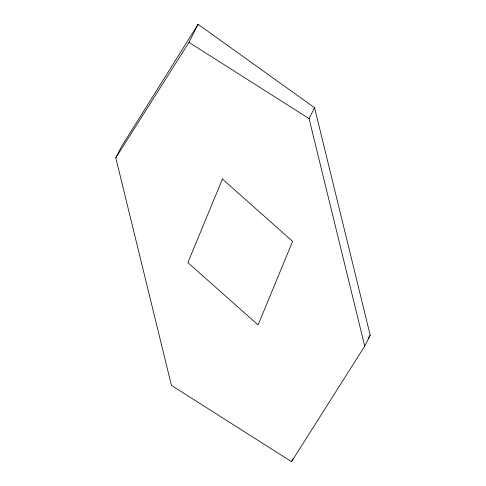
<?xml version="1.0" encoding="UTF-8"?>
<svg xmlns="http://www.w3.org/2000/svg" width="486" height="486" viewBox="0 0 486 486"><rect width="100%" height="100%" fill="white"/><g stroke="black" fill="none" stroke-linecap="round" stroke-linejoin="round"><path stroke-width="0.73" d="M115.79 157.847L121.287 146.924L198.069 24.3L314.57 107.716L370.211 335.219L364.713 346.147L291.533 461.7L171.43 385.355L115.79 157.847L188.987 42.361L198.069 24.3M364.713 346.147L309.078 118.639L314.57 107.716M291.533 461.7L293.216 458.353M368.163 338.408L370.211 335.219M188.987 42.361L309.078 118.639M222.412 179.042L187.882 262.622L258.096 324.952L292.621 241.372L222.412 179.042"/></g></svg>
